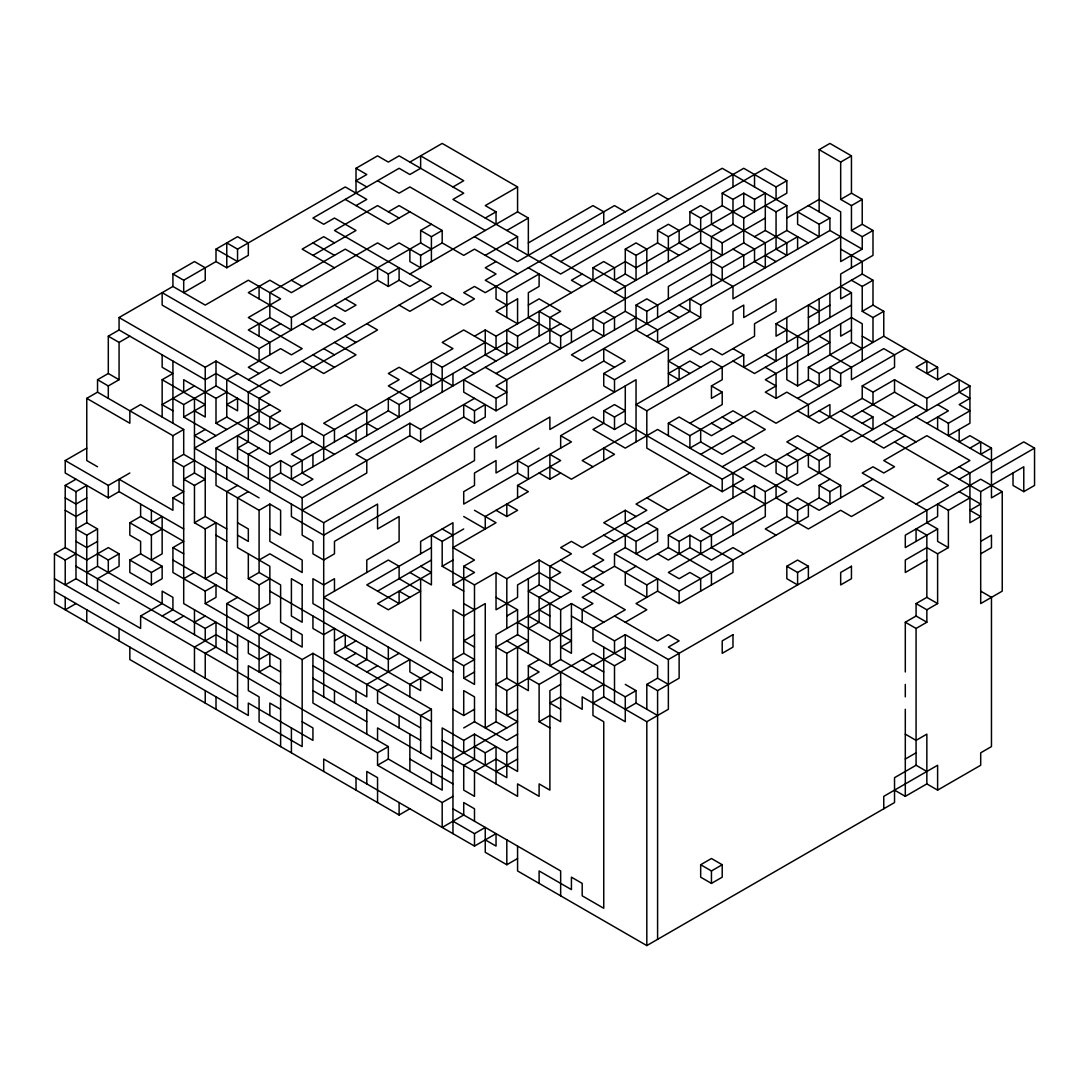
<?xml version="1.0" encoding="UTF-8"?>
<svg xmlns="http://www.w3.org/2000/svg" width="1089" height="1089" viewBox="0 0 1089 1089"><rect width="100%" height="100%" fill="white"/><g stroke="black" fill="none" stroke-linecap="round" stroke-linejoin="round"><path stroke-width="1.5" d="M172.92 274.006L194.468 261.564L205.236 267.785L205.236 280.227L183.701 292.655L183.701 280.227L172.92 274.006L172.92 286.448L119.069 317.539L119.069 329.967L205.236 379.721L216.003 373.5L280.622 410.812L269.854 417.019L269.854 429.461L248.319 417.019M216.003 261.564L216.003 249.136L237.552 236.694L248.319 242.915L248.319 255.357L226.771 267.785L216.003 261.564L183.701 280.227M356.021 193.175L356.021 168.291L377.556 155.863L388.324 162.084L399.105 155.863L463.723 193.175L452.956 199.382L517.574 236.694L517.574 249.136M226.771 267.785L226.771 242.915L237.552 249.136L345.254 186.954L366.789 199.382L356.021 205.603M97.534 466.773L86.766 460.552L86.766 398.37L97.534 392.149L97.534 379.721L108.301 373.5L108.301 336.188L119.069 329.967M409.872 162.084L442.188 143.421L517.574 186.954L517.574 211.824L528.342 218.045L528.342 255.357M108.301 336.188L119.069 342.409L129.836 336.188M312.938 255.357L356.021 230.473L334.473 218.045L323.705 224.266L312.938 218.045L399.105 168.291L409.872 174.512L420.64 168.291L420.64 155.863L463.723 180.733L452.956 186.954M388.324 211.824L399.105 205.603L442.188 230.473L442.188 242.915L463.723 255.357L474.491 249.136L517.574 274.006M97.534 379.721L108.301 385.942L119.069 379.721L119.069 342.409M409.872 211.824L388.324 224.266L345.254 199.382M162.152 417.033L162.152 379.721L172.92 373.5L162.152 367.279L162.152 354.851M431.407 249.136L420.64 242.915L291.403 317.539L291.403 329.967L269.854 317.539L248.319 329.967L269.854 342.409L269.854 354.837M420.64 242.915L420.64 230.473L431.407 224.266M119.069 317.539L205.236 367.279L216.003 361.058L269.854 392.149L259.087 398.37L259.087 423.24L216.003 448.11L216.003 485.422L259.087 510.305L269.854 504.084L280.622 510.305L280.622 535.175L269.854 528.955M269.854 329.967L280.622 323.746M420.64 230.473L431.407 236.694L442.188 230.473M517.574 186.954L485.258 205.603L496.039 211.824L496.039 224.266M183.701 528.955L119.069 491.643L108.301 497.864L65.217 472.994L65.217 460.552L86.766 448.124M194.468 385.928L162.152 404.591L172.92 410.812M399.105 218.045L377.556 205.603L334.473 230.473L431.407 286.448L280.622 373.5L162.152 305.097L162.152 292.655L259.087 348.63L377.556 280.227L388.324 286.448L399.105 280.227L409.872 286.448L420.64 280.227M269.854 317.539L269.854 292.655L345.254 249.136L388.324 274.006L399.105 267.785L399.105 280.227M291.403 317.539L248.319 292.655L269.854 280.227L291.403 292.655L377.556 242.915L388.324 249.136L399.105 242.915L420.64 255.357L442.188 242.915M485.258 218.045L496.039 211.824M216.003 435.682L183.701 417.033L183.701 404.591L216.003 385.928L216.003 361.058M237.552 373.5L226.771 379.721L226.771 417.033L216.003 423.24L216.003 398.37L183.701 379.721L183.701 392.149M409.872 274.006L517.574 211.824M97.534 591.136L97.534 578.695L119.069 566.266L119.069 553.825L108.301 547.604L86.766 560.045L65.217 547.604L65.217 485.422L75.985 479.214M183.701 417.033L205.236 404.591L162.152 379.721M216.003 398.37L226.771 392.149M248.319 379.721L269.854 367.279M506.807 230.473L528.342 218.045M65.217 485.422L75.985 491.643L86.766 485.422L86.766 522.734L75.985 528.955L86.766 535.175L97.534 528.955L97.534 566.266L86.766 572.487M97.534 392.149L172.92 435.682L183.701 429.461L183.701 454.331L259.087 497.864M485.258 255.357L517.574 236.694M86.766 497.864L75.985 504.084L65.217 497.864M65.217 460.552L108.301 485.422L129.836 472.994M205.236 429.461L194.468 435.682L205.236 441.903M496.039 261.564L485.258 267.785L496.039 274.006L485.258 280.227L506.807 292.655L539.109 274.006L539.109 286.448L528.342 292.655L528.342 317.539L560.658 336.188L711.444 249.136M528.342 242.915L592.961 205.603L603.742 211.824L603.742 224.266M86.766 510.305L75.985 516.513L65.217 510.305M183.701 454.331L172.92 460.552L183.701 466.773L194.468 460.552M269.854 404.591L194.468 448.11L323.705 522.734L603.742 361.058L614.509 367.279M452.956 298.876L442.188 305.097L431.407 298.876M302.17 721.721L312.938 727.942L312.938 740.37L248.319 703.072L248.319 715.5L54.45 603.578L54.45 553.825L65.217 547.604M194.468 472.994L183.701 479.214L194.468 485.422L205.236 479.214L194.468 472.994L194.468 398.37M269.854 429.461L280.622 423.24M560.658 261.564L722.211 168.291L786.83 205.603L786.83 230.473L808.378 242.915M54.45 553.825L65.217 560.045L75.985 553.825M97.534 541.396L86.766 547.604L75.985 541.396M140.617 553.825L162.152 566.266L162.152 578.695L151.385 584.916L129.836 572.487L129.836 560.045L140.617 553.825L140.617 541.396L129.836 535.175L129.836 522.734L140.617 516.513L183.701 541.396L172.92 547.604L172.92 572.487L205.236 591.136L216.003 584.916L216.003 597.357L205.236 603.578L205.236 591.136M119.069 491.643L119.069 479.214L172.92 510.305L172.92 497.864L183.701 491.643L172.92 485.422L172.92 435.682M259.087 448.11L248.319 454.331L248.319 479.201M226.771 417.033L269.854 441.903L302.17 423.24L323.705 435.682L431.407 373.5L452.956 385.928L452.956 373.5M237.552 460.552L237.552 435.682L269.854 454.331L302.17 435.682L334.473 454.331M409.872 373.5L452.956 348.63L442.188 342.409L463.723 329.967L506.807 354.837L506.807 329.967L517.574 336.188L539.109 323.746M474.491 336.188L485.258 329.967L496.039 336.188L625.277 261.564L636.044 267.785L743.746 205.603L754.527 211.824L754.527 199.382L743.746 193.175L732.979 199.382L722.211 193.175L722.211 205.603L743.746 218.045L786.83 193.175L786.83 180.733L765.295 168.291L722.211 193.175M528.342 305.097L539.109 298.876L560.658 311.318L549.891 317.539L549.891 342.409L496.039 373.5M582.193 274.006L571.426 280.227L582.193 286.448M592.961 280.227L592.961 267.785L603.742 261.564L614.509 267.785L614.509 280.227L625.277 274.006L636.044 280.227L636.044 255.357L625.277 249.136L625.277 274.006M625.277 249.136L636.044 242.915L646.812 249.136L646.812 274.006M679.128 255.357L657.593 242.915L657.593 230.473L668.36 224.266L679.128 230.473L679.128 242.915L689.895 249.136M765.295 218.045L722.211 242.915L689.895 224.266L689.895 211.824L700.676 205.603L711.444 211.824L711.444 224.266L722.211 230.487M119.069 603.578L75.985 578.708L65.217 584.916L65.217 560.045M97.534 553.825L108.301 560.045L119.069 553.825M129.836 522.734L151.385 535.175L162.152 528.955M237.552 485.422L226.771 491.643L226.771 591.136M366.789 323.746L377.556 329.967L280.622 385.928L269.854 379.721L248.319 392.149L248.319 441.903L237.552 448.11L269.854 466.773L280.622 460.552L291.403 466.773L388.324 410.812L399.105 417.019L399.105 404.591L388.324 398.37L388.324 410.812M312.938 441.903L291.403 454.331L302.17 460.552L302.17 472.994L312.938 479.201L302.17 485.422L280.622 472.994L269.854 479.201M409.872 410.812L409.872 398.37L388.324 385.928L399.105 379.721L388.324 373.5L399.105 367.279L431.407 385.928L431.407 361.058L442.188 367.279L485.258 342.409M636.044 255.357L657.593 242.915M657.593 230.473L668.36 236.694L689.895 224.266M689.895 211.824L700.676 218.045L722.211 205.603M819.146 149.642L829.913 143.421L851.448 155.863L851.448 193.175L840.681 199.396L840.681 162.084L819.146 149.642L819.146 211.824M194.468 485.422L194.468 522.734L205.236 516.513L226.771 528.955M248.319 491.643L237.552 497.864L237.552 547.604L269.854 566.266L269.854 603.578L248.319 616.006L226.771 603.578L226.771 653.318M399.105 404.591L506.807 342.409L517.574 348.63L517.574 336.188M754.527 199.382L765.295 193.175L765.295 230.473L754.527 236.694M506.807 242.915L560.658 274.006L743.746 168.291L776.062 186.954L786.83 180.733M75.985 603.578L65.217 609.799L65.217 597.357M194.468 522.734L205.236 528.955L216.003 522.734L216.003 572.487L226.771 578.695M560.658 323.746L291.403 479.201L291.403 466.773M614.509 292.655L700.676 242.915L700.676 218.045M732.979 199.382L732.979 224.266L711.444 236.694L711.444 286.448M840.681 162.084L851.448 155.863M129.836 560.045L151.385 572.487L162.152 566.266M216.003 448.11L302.17 497.864L409.872 435.682L420.64 441.903L420.64 429.461L409.872 423.24L356.021 454.331L366.789 460.552L366.789 472.994L302.17 510.292M765.295 205.603L776.062 211.824L786.83 205.603M420.64 429.461L474.491 398.37M592.961 329.967L592.961 317.539L603.742 323.746L603.742 336.188L592.961 329.967L496.039 385.928L506.807 392.149L496.039 398.37L463.723 379.707L463.723 392.149L496.039 410.798L506.807 404.591L506.807 379.707L485.258 367.279M603.742 323.746L625.277 311.318L657.593 329.967L657.593 342.409L700.676 317.539L700.676 305.097L689.895 298.876L689.895 311.318L646.812 336.188M668.36 385.942L668.36 348.63L636.044 329.967L636.044 305.097L646.812 298.876L657.593 305.097L657.593 317.539M743.746 218.045L743.746 242.915L668.36 286.448L668.36 298.876M786.83 218.045L819.146 199.396L840.681 211.824L840.681 261.578L862.229 249.136L862.229 236.694L872.997 230.487L872.997 255.357L840.681 274.006L840.681 298.876L851.448 292.669L851.448 342.409L862.229 348.63M183.701 578.695L194.468 572.487M420.64 441.903L463.723 417.019L474.491 423.24L485.258 417.019L485.258 404.591L474.491 410.798L463.723 404.591L463.723 417.019M636.044 317.539L571.426 354.837L582.193 361.058L797.597 236.694L797.597 249.136M636.044 305.097L646.812 311.318L711.444 274.006L732.979 286.448L732.979 298.876L840.681 236.694M711.444 261.578L722.211 267.785L786.83 230.473M54.45 578.708L140.617 628.448L140.617 616.006L162.152 603.578L162.152 591.136L172.92 597.357L172.92 609.786L162.152 616.006M216.003 572.487L205.236 578.695L205.236 528.955M819.146 224.266L819.146 236.694L797.597 224.266L797.597 211.824L819.146 224.266L829.913 218.045L829.913 230.487L862.229 249.136M851.448 205.603L862.229 199.396L862.229 224.266L851.448 230.487L851.448 205.603L840.681 199.396M259.087 560.045L269.854 553.825L302.17 572.487L302.17 560.045L269.854 541.396L269.854 504.084M700.676 305.097L829.913 230.473M172.92 622.227L183.701 616.006M248.319 553.825L248.319 578.695L259.087 572.487L280.622 584.916L280.622 622.227L302.17 634.669L302.17 647.097L259.087 622.227L248.319 628.448L248.319 616.006M668.36 348.63L614.509 379.721L614.509 392.149L603.742 385.928L603.742 373.5L625.277 361.058L603.742 348.63L603.742 361.058M194.468 622.227L205.236 616.006M226.771 603.578L237.552 597.357M248.319 578.695L259.087 584.916L269.854 578.695M97.534 566.266L205.236 628.448L216.003 622.227L216.003 647.097L205.236 653.318L205.236 678.188M539.109 448.124L496.039 472.994L496.039 460.552L474.491 472.994L474.491 485.422L463.723 491.643L463.723 504.084L517.574 472.994L528.342 479.214L528.342 466.773L571.426 441.903L560.658 435.682L560.658 448.124M560.658 435.682L592.961 417.033L614.509 429.461L625.277 423.24L722.211 479.201L765.295 454.331L786.83 466.773L851.448 429.461M603.742 410.812L614.509 404.591L625.277 410.812L614.509 417.033L603.742 410.812L603.742 423.24L592.961 429.461L625.277 448.124L657.593 429.461L743.746 479.201L722.211 491.643L646.812 448.11L646.812 410.812L636.044 404.591L711.444 361.058L722.211 367.279L722.211 379.721L711.444 385.928L711.444 398.37L722.211 392.149L722.211 404.591L689.895 423.24M786.83 329.967L776.062 336.188L776.062 323.76L862.229 274.006L862.229 261.578L840.681 249.136M269.854 628.448L259.087 634.669L259.087 671.967L269.854 665.76L280.622 671.967M517.574 497.864L517.574 485.422L560.658 460.552L549.891 454.331L549.891 479.214L539.109 472.994M646.812 410.812L743.746 354.837L743.746 367.279L851.448 305.097M808.378 317.539L829.913 305.097M862.229 286.448L872.997 280.227L872.997 305.097L862.229 311.318L862.229 286.448L851.448 280.227M431.407 547.604L366.789 584.916L399.105 603.578L399.105 591.136L409.872 597.357M409.872 572.487L431.407 584.916L431.407 535.175L442.188 541.383L463.723 528.955M549.891 479.201L560.658 472.994M636.044 429.461L582.193 460.552L592.961 466.773M377.556 591.136L431.407 560.045M506.807 516.513L517.574 510.292L506.807 504.084L506.807 516.513L496.039 510.292M668.36 435.682L668.36 423.24L679.128 417.019L711.444 435.682L754.527 410.812L776.062 423.24L840.681 385.942L840.681 373.5L829.913 367.279L829.913 379.721L797.597 398.37M442.188 541.383L442.188 566.266L452.956 560.045M851.448 329.967L840.681 336.188L840.681 323.76M862.229 311.318L872.997 317.539L883.764 311.318L883.764 336.188L937.615 367.279L937.615 379.721L916.08 367.279L926.848 361.058L926.848 373.5L937.615 367.279M205.236 603.578L302.17 659.539L312.938 653.318L431.407 721.721M334.473 640.877L345.254 634.669L345.254 647.097L420.64 690.63L420.64 678.188M463.723 653.318L474.491 659.539L463.723 665.76L452.956 659.539L463.723 653.318L463.723 566.266L474.491 560.045L452.956 547.604L496.039 522.734L474.491 510.305M689.895 435.682L732.979 410.812L765.295 429.461L722.211 454.331L700.676 441.903L689.895 448.11L689.895 435.682L668.36 423.24M786.83 354.851L786.83 379.721L797.597 385.942L808.378 379.721L808.378 367.279L851.448 342.409M312.938 616.006L312.938 628.448L323.705 634.669L334.473 628.448L334.473 653.318L356.021 640.877M463.723 591.136L452.956 584.916L474.491 572.474L463.723 566.266M819.146 336.188L829.913 342.409L765.295 379.721L776.062 385.928L765.295 392.149L776.062 398.37L786.83 392.149L808.378 404.591L808.378 417.019L829.913 404.591L829.913 417.033M808.378 367.279L819.146 373.5L883.764 336.188M345.254 659.539L356.021 653.318M442.188 566.266L474.491 584.916L496.039 572.474L506.807 578.695L539.109 560.045L560.658 572.474L549.891 578.695M700.676 454.331L732.979 435.682L754.527 448.11L722.211 466.773M840.681 373.5L883.764 348.63L894.532 354.851L894.532 367.279L862.229 385.942L862.229 398.37L894.532 417.033M356.021 665.76L366.789 659.539L366.789 647.097M636.044 516.513L625.277 510.292L603.742 522.734L636.044 541.383L657.593 528.955L657.593 541.383L636.044 553.825L636.044 541.383M689.895 472.994L636.044 504.084L646.812 510.292L582.193 547.604L571.426 541.383L560.658 547.604L571.426 553.825L549.891 566.266L549.891 591.136L539.109 597.357L539.109 622.227L528.342 628.448M905.299 348.63L851.448 379.721L851.448 367.279L829.913 354.851L829.913 329.967M366.789 671.967L377.556 665.76M399.105 653.318L388.324 659.539L269.854 591.136M560.658 597.357L539.109 584.916L528.342 591.136L560.658 609.786L571.426 603.565L603.742 622.227M711.444 485.422L592.961 553.825L603.742 560.045L582.193 572.474M862.229 398.37L819.146 423.24L797.597 410.812M862.229 385.942L872.997 392.149L894.532 379.721L926.848 398.37L959.164 379.721L959.164 392.149L969.931 398.37L959.164 404.591L969.931 410.812L948.383 423.24L937.615 417.033L937.615 429.461M388.324 684.409L377.556 690.63L377.556 703.058L420.64 727.942M474.491 634.669L463.723 640.877L474.491 647.097M506.807 616.006L517.574 609.786L496.039 597.357M571.426 616.006L614.509 640.877L625.277 634.656L625.277 659.539L592.961 640.877L592.961 628.448L625.277 609.786L582.193 584.916L614.509 566.266L614.509 553.825L625.277 547.604L646.812 560.045L668.36 547.604L711.444 572.474L711.444 584.916M797.597 448.11L765.295 466.773L754.527 460.552M851.448 417.033L894.532 392.149L926.848 410.812L926.848 398.37M431.407 671.967L409.872 684.409L409.872 696.851M668.36 547.604L668.36 535.175L754.527 485.422L765.295 491.643L797.597 472.994L797.597 460.552L786.83 454.331M862.229 423.24L872.997 417.019L872.997 429.461L840.681 410.812M937.615 379.721L948.383 373.5L969.931 385.942L969.931 423.253L948.383 435.682L948.383 423.24M517.574 634.669L496.039 647.097L506.807 653.318L528.342 640.877L517.574 634.669L517.574 609.786M636.044 566.266L625.277 572.474L625.277 584.916L646.812 597.357L646.812 584.916L657.593 578.695L657.593 591.136L636.044 603.565L646.812 609.786L625.277 622.227M668.36 535.175L679.128 541.383L689.895 535.175L700.676 541.383L786.83 491.643L743.746 466.773M829.913 454.331L797.597 435.682L786.83 441.903L819.146 460.552L829.913 454.331L829.913 466.773L797.597 485.422L776.062 472.994L776.062 460.552M916.08 404.591L851.448 441.903L840.681 435.682M463.723 665.76L463.723 678.188L474.491 671.967M743.746 553.825L732.979 547.604L711.444 560.045L689.895 547.604L668.36 560.045L657.593 553.825M872.997 441.903L969.931 385.942M377.556 740.37L377.556 727.942L431.407 759.033L431.407 709.279L420.64 715.5L420.64 752.812M517.574 622.227L549.891 640.877L571.426 628.448M840.681 497.864L840.681 485.422L829.913 491.643L829.913 504.084L819.146 497.864L819.146 485.422L829.913 479.201M905.299 435.682L883.764 448.11L819.146 410.812M926.848 423.24L948.383 410.812L937.615 404.591M140.617 616.006L377.556 752.812L388.324 746.591L388.324 759.033L442.188 790.124L442.188 727.942L463.723 740.37L474.491 734.149L506.807 752.812L517.574 746.591M539.109 659.539L528.342 665.76L528.342 690.63L506.807 678.188L496.039 684.409L506.807 690.63L506.807 715.5L517.574 709.279M862.229 485.422L883.764 497.864L851.448 516.513L840.681 510.292L808.378 528.955L786.83 516.513L765.295 528.955L776.062 535.175M776.062 485.422L776.062 497.864L797.597 510.292L819.146 497.864M377.556 752.812L377.556 765.254L388.324 759.033M452.956 709.279L463.723 715.5L474.491 709.279M506.807 690.63L539.109 671.967L528.342 665.76M625.277 709.279L636.044 703.058L636.044 690.63L625.277 696.851L560.658 659.539L549.891 665.76L549.891 640.877M614.509 553.825L679.128 591.136L808.378 516.513L808.378 504.084M872.997 479.201L819.146 510.292L797.597 497.864L786.83 504.084L786.83 516.513M463.723 727.942L474.491 721.721L506.807 740.37L517.574 734.149M528.342 678.188L539.109 684.409L592.961 653.318L614.509 665.747L625.277 659.539M657.593 591.136L679.128 603.565L732.979 572.474L732.979 560.045L711.444 547.604L711.444 535.175L700.676 528.955L722.211 516.513L732.979 522.734L732.979 535.175M496.039 572.474L496.039 609.786L517.574 597.357L517.574 584.916L539.109 572.474L571.426 591.136L496.039 634.669L496.039 721.721L485.258 727.942L485.258 603.565L463.723 616.006L452.956 609.786L452.956 833.643M560.658 684.409L549.891 690.63L549.891 790.124L539.109 783.903L539.109 796.331L517.574 783.903L517.574 796.331L431.407 746.591M582.193 671.967L625.277 647.097L657.593 665.747L657.593 678.188L668.36 684.409M969.931 448.124L980.699 441.903L980.699 454.331L991.466 448.124L991.466 497.864L1002.234 491.643L1002.234 591.136L980.699 603.578L980.699 491.643L894.532 441.903M452.956 759.033L517.574 721.721L496.039 709.279M808.378 566.266L797.597 572.474L797.597 584.916L786.83 578.695L786.83 566.266L797.597 560.045L808.378 566.266L808.378 578.695M474.491 746.591L485.258 752.812L496.039 746.591L496.039 783.903M539.109 684.409L539.109 721.721L549.891 715.5L560.658 721.721L560.658 671.967M506.807 640.877L592.961 690.63L603.742 684.409M916.08 504.084L948.383 485.422L937.615 479.201L969.931 460.552L926.848 435.682L883.764 460.552L894.532 466.773L883.764 472.994L872.997 466.773L862.229 472.994L926.848 510.292L926.848 522.734L937.615 528.955L937.615 541.383L948.383 547.604L948.383 510.292L969.931 497.864M959.164 479.201L1023.783 441.903L1034.55 448.124L1034.55 485.435L1023.783 491.643L1013.015 485.435L1013.015 472.994M129.836 647.097L129.836 659.539L399.105 814.994L409.872 808.773M592.961 703.058L603.742 696.851L646.812 721.721L668.36 709.279L668.36 659.539L625.277 634.656M668.36 659.539L980.699 479.201L1002.234 491.643M991.466 472.994L1034.55 448.124M377.556 765.254L442.188 802.552L452.956 796.345M496.039 771.461L517.574 759.033M646.812 709.279L646.812 684.409L657.593 678.188M980.699 491.643L1023.783 466.773L1023.783 491.643M646.812 684.409L657.593 690.63L679.128 678.188L679.128 653.318L668.36 647.097L679.128 640.877L668.36 634.656L657.593 640.877L614.509 616.006M937.615 528.955L905.299 547.604L905.299 535.175L937.615 516.513L937.615 504.084L948.383 510.292M926.848 560.045L905.299 572.487L905.299 560.045L926.848 547.604L937.615 553.825L948.383 547.604M452.956 821.215L474.491 833.643L485.258 827.436L485.258 852.306L506.807 864.734L517.574 858.527M980.699 541.396L991.466 535.175L991.466 547.604L980.699 553.825M323.705 771.461L323.705 759.033L474.491 846.085L496.039 833.643L496.039 846.085L485.258 839.864M905.299 671.967L905.299 622.227L916.08 616.006L916.08 603.578L926.848 597.357L937.615 603.578L937.615 553.825M916.08 603.578L926.848 609.786L937.615 603.578M905.299 622.227L916.08 628.448L926.848 622.227L926.848 609.786M700.676 864.734L711.444 858.513L722.211 864.734L722.211 877.176L711.444 883.397L700.676 877.176L700.676 864.734L711.444 870.955L722.211 864.734M905.299 759.033L916.08 752.812M926.848 771.461L916.08 765.254L894.532 777.682L894.532 802.552L646.812 945.579L517.574 870.955L517.574 846.085M894.532 790.124L905.299 796.345L926.848 783.903L937.615 790.124L980.699 765.254L980.699 752.812L991.466 746.591L991.466 597.357L980.699 591.136M851.448 193.175L862.229 199.396M862.229 224.266L872.997 230.487M808.378 205.603L829.913 218.045M851.448 230.487L862.229 236.694M862.229 274.006L872.997 280.227M765.295 230.473L786.83 242.915L786.83 255.357L776.062 249.136L776.062 211.824M732.979 224.266L765.295 242.915L765.295 267.785L754.527 261.578L754.527 249.136L743.746 242.915M840.681 286.448L851.448 292.669M872.997 305.097L883.764 311.318M668.36 199.382L657.593 193.175L485.258 292.655L474.491 286.448L463.723 292.655L474.491 298.876L463.723 305.097L442.188 292.655L409.872 311.318L399.105 305.097M765.295 255.357L776.062 261.578M732.979 249.136L743.746 255.357L743.746 267.785M700.676 242.915L722.211 255.357L722.211 242.915M819.146 311.318L808.378 305.097L808.378 354.851M862.229 336.188L872.997 342.409L872.997 317.539M625.277 211.824L614.509 205.603L517.574 261.564L474.491 236.694M776.062 323.76L808.378 342.409M991.466 448.124L969.931 435.682L959.164 441.903L959.164 429.461M916.08 417.019L991.466 460.552M829.913 379.721L840.681 385.942M679.128 305.097L700.676 317.539M765.295 354.851L776.062 361.058L776.062 348.63M808.378 379.721L819.146 385.942L819.146 373.5M862.229 410.812L872.997 417.019M883.764 423.24L916.08 441.903M959.164 466.773L969.931 472.994L969.931 522.734L980.699 516.513L969.931 510.292L980.699 504.084L959.164 491.643M592.961 267.785L625.277 286.448L625.277 311.318M668.36 311.318L679.128 317.539M732.979 348.63L743.746 354.837M765.295 367.279L776.062 373.5L776.062 398.37M549.891 255.357L625.277 298.876M732.979 361.058L754.527 373.5L851.448 317.539L862.229 323.76L862.229 361.058M485.258 230.473L409.872 186.954L399.105 193.175L377.556 180.733M689.895 348.63L700.676 354.837L711.444 348.63L722.211 354.837L754.527 336.188L754.527 323.76L776.062 311.318L776.062 298.876L743.746 317.539L743.746 305.097L732.979 311.318L732.979 323.76L668.36 361.058L689.895 373.5M356.021 168.291L366.789 174.512L356.021 180.733L366.789 186.954M528.342 267.785L571.426 292.655M603.742 311.318L614.509 317.539L614.509 329.967M700.676 367.279L689.895 361.058L668.36 373.5L679.128 379.721L679.128 367.279M711.444 385.928L722.211 392.149M722.211 417.019L732.979 423.24M840.681 485.422L808.378 466.773L808.378 454.331M506.807 305.097L496.039 298.876L496.039 286.448M711.444 423.24L722.211 429.461M819.146 485.422L829.913 491.643M549.891 342.409L560.658 348.63L560.658 336.188M603.742 373.5L614.509 379.721M334.473 242.915L323.705 236.694L302.17 249.136L334.473 267.785M312.938 242.915L334.473 255.357M732.979 485.422L765.295 504.084M496.039 361.058L485.258 354.837L485.258 329.967M916.08 616.006L926.848 622.227M345.254 298.876L356.021 305.097L345.254 311.318L334.473 305.097M463.723 367.279L474.491 373.5M291.403 280.227L302.17 286.448M786.83 566.266L797.597 572.474M216.003 249.136L237.552 261.564L237.552 249.136M646.812 497.864L668.36 510.292M312.938 317.539L334.473 329.967L345.254 323.746L334.473 317.539L312.938 329.967L302.17 323.746M345.254 336.188L356.021 342.409M334.473 342.409L356.021 354.837L323.705 373.5L302.17 361.058M549.891 466.773L571.426 479.214L614.509 454.331L603.742 448.11L603.742 460.552M646.812 522.734L657.593 528.955M323.705 348.63L334.473 354.837M528.342 466.773L517.574 460.552L517.574 472.994M636.044 528.955L625.277 522.734L625.277 510.292M312.938 354.837L334.473 367.279M172.92 286.448L205.236 305.097L248.319 280.227L280.622 298.876L248.319 317.539L302.17 348.63L291.403 354.837L280.622 348.63L248.319 367.279L259.087 373.5M517.574 485.422L528.342 491.643L485.258 516.513L485.258 528.955L463.723 516.513M603.742 535.175L614.509 541.383M366.789 423.24L377.556 429.461M614.509 566.266L646.812 584.916M905.299 734.149L916.08 740.37L926.848 734.149L926.848 783.903M592.961 566.266L603.742 572.474M345.254 435.682L356.021 441.903L356.021 429.461M560.658 560.045L603.742 584.916L582.193 597.357L592.961 603.565L582.193 609.786L582.193 622.227M216.003 385.928L291.403 429.461L291.403 441.903M442.188 528.955L452.956 535.175M172.92 398.37L183.701 404.591M194.468 410.812L205.236 417.033L205.236 367.279M216.003 423.24L226.771 429.461M539.109 609.786L549.891 616.006M108.301 373.5L119.069 379.721M528.342 616.006L571.426 640.877L560.658 647.097L571.426 653.318L571.426 603.565M183.701 429.461L140.617 404.591L129.836 410.812L129.836 423.24L86.766 398.37M420.64 566.266L431.407 572.487L377.556 603.578L388.324 609.786L420.64 591.136L399.105 578.695L399.105 566.266L388.324 560.045L323.705 597.357L452.956 671.967M582.193 659.539L603.742 671.967M625.277 684.409L636.044 690.63M463.723 603.565L474.491 609.786M636.044 703.058L657.593 715.5M237.552 522.734L248.319 528.955L248.319 541.396L237.552 535.175M560.658 709.279L549.891 703.058L560.658 696.851L582.193 709.279L582.193 696.851L625.277 721.721L625.277 696.851M172.92 497.864L183.701 504.084M216.003 535.175L226.771 541.396M463.723 678.188L474.491 684.409L474.491 584.916M539.109 721.721L549.891 727.942M496.039 721.721L506.807 727.942M172.92 547.604L183.701 553.825M172.92 560.045L259.087 609.786M334.473 653.318L431.407 709.279M86.766 522.734L97.534 528.955M312.938 665.76L366.789 696.851L366.789 684.409L409.872 659.539L409.872 671.967L442.188 690.63L442.188 678.188L312.938 603.578L312.938 578.695L323.705 584.916L334.473 578.695L334.473 591.136M442.188 740.37L506.807 777.682L506.807 752.812M312.938 678.188L420.64 740.37M237.552 647.097L216.003 634.669L194.468 647.097L194.468 671.981M312.938 690.63L366.789 721.721M442.188 765.24L452.956 771.461M75.985 566.266L237.552 659.539M280.622 684.409L248.319 665.76L248.319 690.63L259.087 696.851L259.087 721.721L302.17 746.591L302.17 659.539M388.324 746.591L312.938 703.058L312.938 653.318M409.872 759.033L452.956 783.903M280.622 709.279L269.854 703.072L269.854 715.5M452.956 808.773L560.658 870.955L560.658 895.825M54.45 591.136L237.552 696.851M937.615 790.124L937.615 765.254L883.764 796.345L883.764 808.773M926.848 597.357L926.848 535.175L916.08 528.955L916.08 541.383M916.08 628.448L916.08 765.254M905.299 684.409L905.299 696.851M905.299 709.279L905.299 796.345M894.532 379.721L894.532 392.149M872.997 392.149L872.997 404.591M851.448 255.357L851.448 267.785M829.913 292.669L829.913 317.539M819.146 298.876L819.146 323.76M819.146 460.552L819.146 472.994M797.597 336.188L797.597 348.63M797.597 361.058L797.597 385.942M797.597 510.292L797.597 522.734M786.83 317.539L786.83 342.409M786.83 466.773L786.83 479.201M776.062 186.954L776.062 199.382M765.295 491.643L765.295 516.513L668.36 572.474L679.128 578.695L689.895 572.474L700.676 578.695L700.676 591.136M754.527 174.512L754.527 186.954M754.527 485.422L754.527 497.864M743.746 193.175L743.746 205.603M732.979 174.512L732.979 186.954M732.979 472.994L732.979 497.864M722.211 267.785L722.211 280.227M722.211 479.201L722.211 491.643M711.444 870.955L711.444 883.397M700.676 429.461L700.676 441.903M700.676 541.383L700.676 553.825M689.895 535.175L689.895 547.604M679.128 541.383L679.128 553.825M679.128 591.136L679.128 603.565M668.36 236.694L668.36 261.564M657.593 690.63L657.593 939.358M646.812 311.318L646.812 323.76M646.812 721.721L646.812 945.579M636.044 441.903L636.044 379.721L549.891 429.461L549.891 417.033L496.039 448.124L496.039 435.682L474.491 448.124L474.491 460.552L334.473 541.396L334.473 553.825L323.705 560.045L312.938 553.825L312.938 541.396L302.17 535.175L302.17 497.864M625.277 385.942L625.277 423.24M625.277 535.175L625.277 547.604M614.509 417.033L614.509 429.461M614.509 640.877L614.509 653.318M614.509 665.747L614.509 703.058M603.742 647.097L603.742 696.851M592.961 690.63L592.961 715.5L603.742 721.721L603.742 908.267L582.193 895.825L582.193 883.397L571.426 877.176L571.426 889.618L539.109 870.955L539.109 883.397M571.426 342.409L571.426 329.967L539.109 311.318L539.109 336.188M560.658 609.786L560.658 659.539M549.891 603.565L549.891 628.448M539.109 560.045L539.109 584.916M528.342 578.695L528.342 653.318M517.574 647.097L517.574 771.461L496.039 759.033L474.491 771.461L474.491 796.345L463.723 790.124L463.723 765.24L474.491 759.033L474.491 734.149M506.807 292.655L506.807 317.539M506.807 578.695L506.807 628.448M506.807 653.318L506.807 678.188M506.807 839.864L506.807 864.734M496.039 336.188L496.039 348.63M496.039 398.37L496.039 410.798M485.258 752.812L485.258 765.24M474.491 410.798L474.491 423.24M474.491 721.721L474.491 696.851L463.723 690.63L463.723 715.5M474.491 821.215L474.491 808.773L463.723 802.552L463.723 814.994L442.188 827.436L442.188 802.552M474.491 833.643L474.491 846.085M463.723 740.37L463.723 752.812M452.956 584.916L452.956 522.734L420.64 541.396L420.64 553.825M442.188 367.279L442.188 392.149M431.407 236.694L431.407 261.564M431.407 771.461L431.407 783.903M420.64 255.357L420.64 267.785L409.872 261.564L409.872 249.136M420.64 379.721L420.64 392.149M420.64 578.695L420.64 640.877M409.872 423.24L409.872 435.682M409.872 734.149L409.872 771.461M399.105 715.5L399.105 727.942M399.105 802.552L399.105 814.994M388.324 274.006L388.324 286.448M388.324 647.097L388.324 671.967M377.556 267.785L377.556 280.227M377.556 802.552L377.556 777.682L366.789 771.461L366.789 783.903M366.789 435.682L366.789 410.812L356.021 404.591L323.705 423.24L334.473 429.461L334.473 441.903M366.789 572.487L366.789 560.045L399.105 541.396L399.105 516.513L377.556 528.955L377.556 504.084L323.705 535.175L291.403 516.513L291.403 504.084M366.789 709.279L366.789 734.149M356.021 690.63L356.021 703.058M356.021 777.682L356.021 790.124M334.473 690.63L334.473 703.058M323.705 435.682L323.705 460.552M323.705 522.734L323.705 696.851M312.938 454.331L312.938 466.773M302.17 423.24L302.17 435.682M291.403 628.448L291.403 640.877M291.403 727.942L291.403 752.812M280.622 460.552L280.622 472.994M280.622 746.591L280.622 659.539L183.701 603.578L183.701 466.773M269.854 441.903L269.854 454.331M269.854 466.773L269.854 491.643M269.854 665.76L269.854 653.318L259.087 659.539L248.319 653.318L248.319 640.877M259.087 286.448L259.087 298.876M259.087 323.746L259.087 336.188M259.087 348.63L259.087 361.058M259.087 510.305L259.087 572.487M259.087 584.916L259.087 622.227M237.552 634.669L237.552 709.279M226.771 466.773L226.771 479.214M216.003 696.851L216.003 709.279M205.236 466.773L205.236 516.513M205.236 628.448L205.236 640.877M205.236 690.63L205.236 703.072M194.468 609.786L194.468 634.669M172.92 361.058L172.92 423.24M151.385 510.305L151.385 522.734L162.152 516.513L162.152 553.825L151.385 560.045L151.385 535.175M151.385 572.487L151.385 584.916M140.617 504.084L140.617 516.513M119.069 628.448L119.069 640.89M108.301 385.942L108.301 398.37M108.301 485.422L108.301 497.864M108.301 560.045L108.301 572.487M86.766 535.175L86.766 584.916M86.766 609.799L86.766 622.227M75.985 491.643L75.985 578.708M237.552 398.37L226.771 404.591L237.552 410.812L237.552 398.37M517.574 298.876L496.039 311.318L517.574 323.746L517.574 298.876M732.979 634.656L722.211 640.877L722.211 653.318L732.979 647.097L732.979 634.656M851.448 566.266L840.681 572.474L840.681 584.916L851.448 578.695L851.448 566.266M302.17 584.916L291.403 578.695L291.403 616.006L302.17 622.227L302.17 584.916"/></g></svg>
